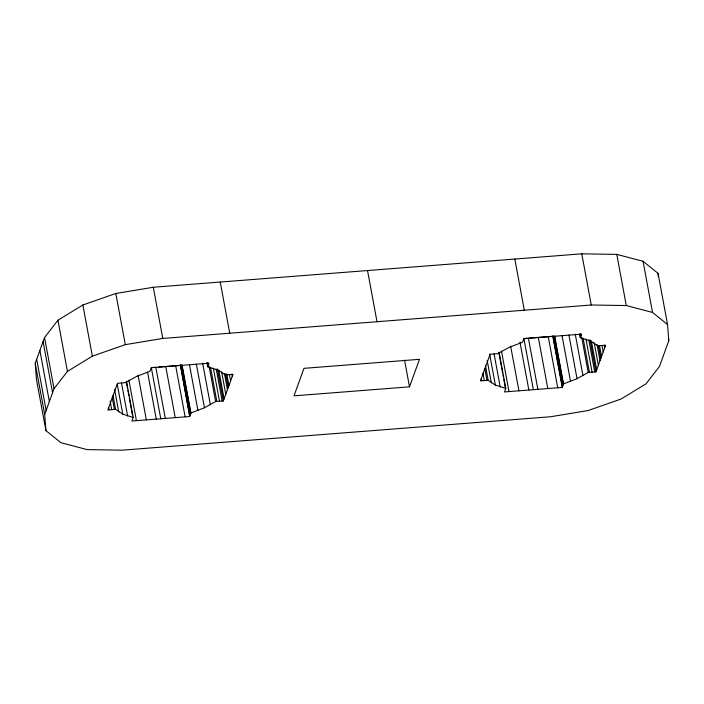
<?xml version="1.0" encoding="UTF-8"?>
<svg xmlns="http://www.w3.org/2000/svg" width="704" height="704" viewBox="0 0 704 704"><rect width="100%" height="100%" fill="white"/><g stroke="black" fill="none" stroke-linecap="round" stroke-linejoin="round"><path stroke-width="1.06" d="M35.2 363.299L44.554 337.515L57.948 320.214L82.87 304.999L115.817 293.48L153.296 287.267L581.768 253.827L616.792 254.382L643.06 261.281L658.064 273.381L667.55 324.553L668.8 340.701L659.446 366.485L646.052 383.786L621.13 399.001L588.183 410.52L550.704 416.733L122.232 450.173L87.208 449.618L60.94 442.719L45.936 430.619L36.45 379.447L35.2 363.299L44.686 414.462L45.936 430.619M44.686 414.462L54.041 388.678L67.434 371.386L92.356 356.162L125.303 344.643L162.782 338.439L591.246 304.999L626.278 305.545L652.538 312.444L667.55 324.553M126.482 381.207L133.206 417.454L131.903 421.018L189.658 416.513L190.951 412.949L182.063 364.98M189.658 416.513L180.374 364.786L189.86 415.958M190.951 412.949L204.45 407.774L215.635 401.544L223.37 400.937L233.033 374.29L225.306 374.898L218.117 370.102L207.698 366.793L208.991 363.229L151.246 367.734L149.952 371.298L136.453 376.473L125.268 382.703L117.533 383.31L107.87 409.957L115.597 409.35L122.786 414.146L133.206 417.454M409.499 386.83L419.478 359.322L303.978 368.342L293.999 395.842L409.499 386.83L404.562 360.175M499.066 352.132L505.78 388.379L504.486 391.943L562.241 387.438L563.534 383.874L554.638 335.896M563.534 383.874L577.025 378.699L588.218 372.46L595.945 371.862L605.616 345.215L597.89 345.822L590.7 341.018L580.281 337.718L581.574 334.145L523.829 338.659L522.535 342.223L509.036 347.398L497.842 353.628L490.116 354.235L480.445 380.873L488.18 380.274L495.361 385.07L505.78 388.379M158.787 367.013L175.666 365.693L185.143 416.865M176.563 365.622L180.171 365.341M527.49 338.237L523.882 338.518L533.368 389.69M668.404 338.571L668.8 340.701M643.06 261.281L652.538 312.444M616.792 254.382L626.278 305.545M604.463 345.162L604.859 347.301M602.017 345.479L603.196 351.877M599.562 345.796L601.542 356.453M581.768 253.827L591.246 304.999M598.409 345.743L600.785 358.538M597.062 344.626L600.028 360.624M594.22 342.813L598.365 365.2M591.369 341L596.702 369.776M590.022 339.882L595.945 371.862M588.817 339.97L594.739 371.958M585.957 339.117L592.082 372.161M583.106 338.254L589.424 372.372M581.698 337.286L588.218 372.46M580.536 333.802L580.932 335.931M579.894 333.96L580.483 337.154M579.691 334.514L580.281 337.718M575.247 334.118L582.956 375.69M568.929 334.99L577.025 378.699M562.03 335.597L570.53 381.436M554.444 336.459L563.332 384.428M553.802 336.618L562.883 385.651M552.957 335.711L562.443 386.883M562.241 387.438L552.754 336.266L528.396 338.166L537.874 389.338M548.24 336.618L557.726 387.79M538.314 337.392L547.8 388.564M514.818 259.054L524.304 310.226M519.957 342.074L528.854 390.042M510.629 346.042L518.927 390.817M501.494 351.085L509.001 391.591M498.863 352.686L502.621 372.944M503.008 375.074L503.404 377.212M503.8 379.342L505.578 388.934M494.076 353.874L500.201 386.927M489.632 354.156L495.361 385.07M487.186 360.457L491.339 382.844M485.408 365.35L488.18 380.274M484.792 368.641L486.966 380.362M482.926 373.111L484.317 380.574M481.263 378.646L481.659 380.785M367.532 270.547L377.018 321.719M220.246 282.04L229.733 333.212M231.889 374.246L232.276 376.376M229.434 374.563L230.622 380.952M226.785 373.806L228.958 385.537M225.632 373.762L228.202 387.614M224.479 373.71L227.445 389.699M221.637 371.888L225.782 394.275M218.786 370.075L224.118 398.86M217.439 368.958L223.37 400.937M216.234 369.054L222.156 401.034M213.374 368.192L219.498 401.236M210.522 367.338L216.85 401.447M209.114 366.362L215.635 401.544M207.953 362.877L208.349 365.006M207.31 363.035L207.9 366.238M206.914 362.525L207.698 366.793M202.664 363.194L210.373 404.774M196.346 364.065L204.45 407.774M189.446 364.672L197.947 410.511M181.861 365.534L190.749 413.503M181.016 364.628L190.3 414.735M153.296 287.267L162.782 338.439M165.739 366.467L175.217 417.639M165.29 418.414L155.813 367.25L151.298 367.602L160.785 418.766M147.576 372.214L156.27 419.118M138.046 375.118L146.344 419.892M115.817 293.48L125.303 344.643M128.911 380.16L136.418 420.666M126.28 381.77L127.468 388.159M127.864 390.298L128.85 395.622M129.246 397.76L132.405 414.814M121.493 382.958L127.618 416.002M117.251 384.296L122.786 414.146M114.602 389.532L118.756 411.919M113.027 395.49L115.597 409.35M112.218 397.716L114.391 409.446M110.15 401.122L111.734 409.649M108.68 407.73L109.076 409.86M82.87 304.999L92.356 356.162M57.948 320.214L67.434 371.386M44.554 337.515L54.041 388.678M43.094 341.537L52.58 392.709M39.882 350.407L49.359 401.57M36.661 359.269L46.147 410.441M658.064 273.381L658.319 276.61"/></g></svg>
